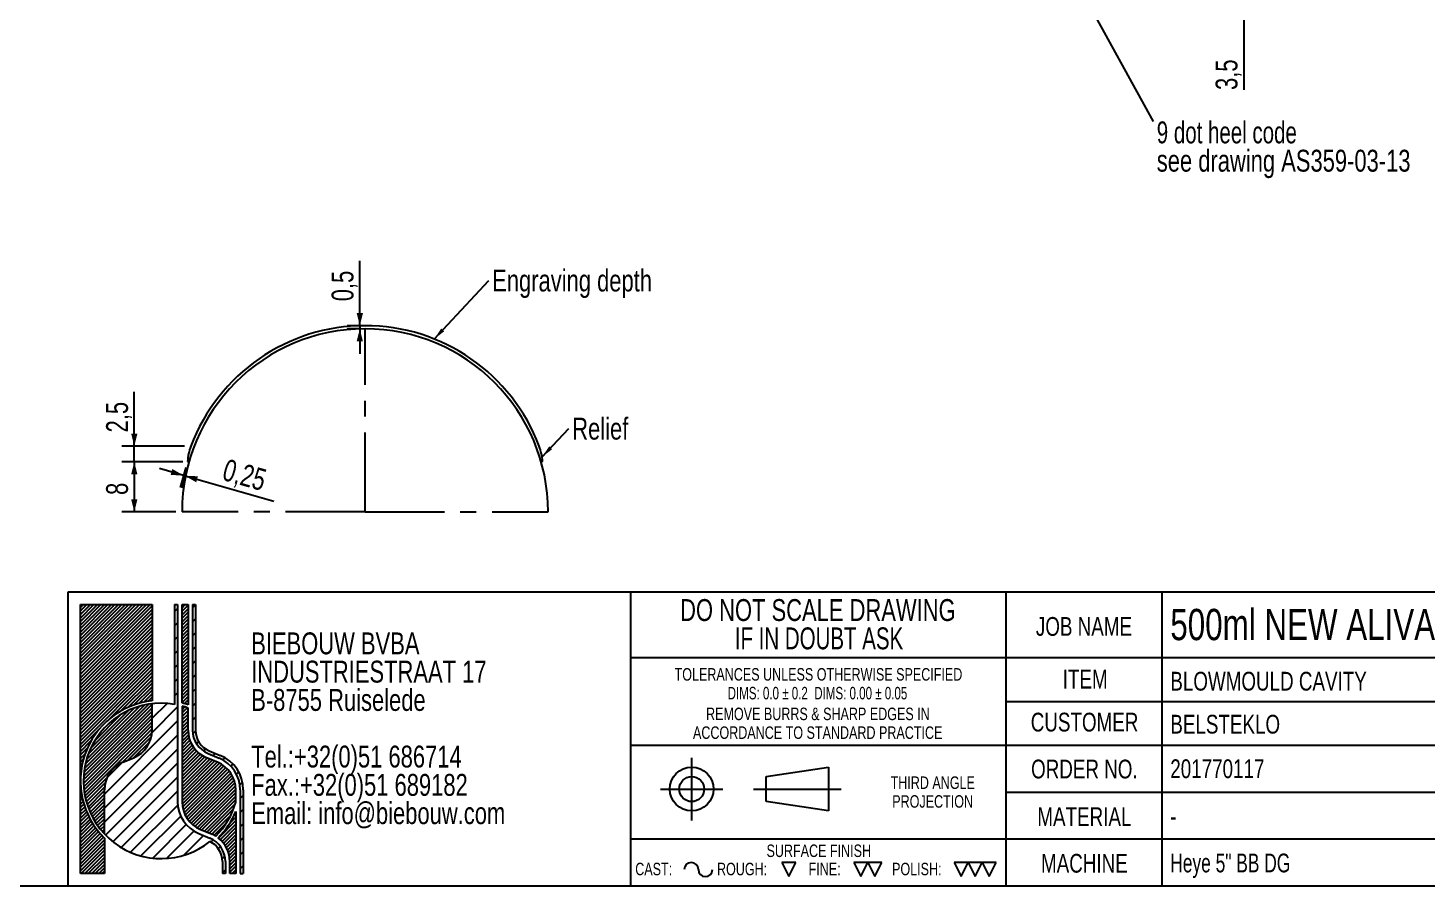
# Model space of a CAD drawing. Header units: millimetres. Extents: x -54 to 586, y 8 to 412.
# Drawn here: x 176.6 to 400.4, y 8 to 145.2 of the extents above; entities that cross this region are included whole.
import ezdxf

# ---------------------------------------------------------------- set-up
doc = ezdxf.new("R2010")
doc.units = ezdxf.units.MM
doc.linetypes.add('CENTERX2', pattern=[20.319999999999997, 12.7, -2.54, 2.54, -2.54])
for name, color, linetype in [('CENTERLINE', 4, 'CENTERX2'), ('DIMENSIONS', 2, 'Continuous'), ('HATCH', 3, 'Continuous'), ('TEXT', 2, 'Continuous')]:
    doc.layers.add(name, color=color, linetype=linetype)
doc.layers.add('OUTLINE', color=7, linetype='Continuous', lineweight=25)
doc.styles.add('SLDTEXTSTYLE0', font='TXT', dxfattribs={"width": 0.75})
doc.styles.add('SLDTEXTSTYLE1', font='TXT', dxfattribs={"width": 0.6911764705882353})
doc.styles.add('SLDTEXTSTYLE2', font='TXT', dxfattribs={"width": 0.7})
doc.styles.add('SLDTEXTSTYLE3', font='TXT', dxfattribs={"width": 0.6923076923076923})
doc.dimstyles.new('SLDDIMSTYLE0', dxfattribs={"dimtxt": 3.5, "dimasz": 2, "dimexe": 0, "dimexo": 0.0625, "dimgap": 0.875, "dimtad": 1, "dimrnd": 1e-09, "dimzin": 12, "dimdsep": 46, "dimtxsty": 'SLDTEXTSTYLE0', "dimsah": 1, "dimcen": 0.09, "dimadec": 0, "dimazin": 3, "dimtfac": 1, "dimtofl": 0, "dimtmove": 0, "dimatfit": 3, "dimfxl": 0, "dimfrac": 2, "dimtolj": 1, "dimtzin": 12, "dimarcsym": 0})
doc.dimstyles.new('SLDDIMSTYLE11', dxfattribs={"dimtxt": 0.18, "dimasz": 2, "dimexe": 0, "dimexo": 0.0625, "dimgap": 0, "dimtad": 0, "dimtih": 1, "dimtoh": 1, "dimdec": 0, "dimrnd": 1e-09, "dimzin": 0, "dimdsep": 46, "dimtxsty": 'Standard', "dimsah": 1, "dimcen": 0.09, "dimadec": 0, "dimazin": 0, "dimtfac": 2, "dimtdec": 0, "dimtofl": 0, "dimtmove": 0, "dimatfit": 3, "dimfxl": 0, "dimfrac": 2, "dimtolj": 1, "dimtzin": 0, "dimarcsym": 0})
doc.dimstyles.new('SLDDIMSTYLE20', dxfattribs={"dimtxt": 3.5, "dimasz": 2, "dimexe": 0, "dimexo": 0.0625, "dimgap": 0.875, "dimtad": 1, "dimrnd": 1e-09, "dimdsep": 46, "dimtxsty": 'SLDTEXTSTYLE0', "dimsah": 1, "dimcen": 0.09, "dimadec": 0, "dimazin": 2, "dimtfac": 1, "dimtmove": 0, "dimatfit": 0, "dimfxl": 0, "dimfrac": 2, "dimtolj": 1, "dimtzin": 12, "dimarcsym": 0})
doc.dimstyles.new('SLDDIMSTYLE6', dxfattribs={"dimtxt": 3.5, "dimasz": 2, "dimexe": 0, "dimexo": 0.0625, "dimgap": 0.875, "dimtad": 1, "dimrnd": 1e-09, "dimzin": 12, "dimdsep": 46, "dimtxsty": 'SLDTEXTSTYLE0', "dimsah": 1, "dimcen": 0.09, "dimadec": 0, "dimazin": 3, "dimtfac": 1, "dimtmove": 0, "dimatfit": 0, "dimfxl": 0, "dimfrac": 2, "dimtolj": 1, "dimtzin": 12, "dimarcsym": 0})
pattern_1 = [(45, (0, 0), (-0.280633003783411, 0.2806330037834111), [])]
pattern_2 = [(45.0000000000001, (0, 0), (-1.122532015133646, 1.122532015133642), [])]

# ---------------------------------------------------------------- blocks, each defined once
blk = doc.blocks.new('SW_NOTE_2')
at = {"layer": 'TEXT', "color": 0, "char_height": 3.5, "attachment_point": 1, "style": 'SLDTEXTSTYLE0'}
for s, insert in [('BIEBOUW BVBA', (0, 4.497652582159624)), ('INDUSTRIESTRAAT 17', (0, -0.02804194829763434)), ('B-8755 Ruiselede', (0, -4.553736478754892)), ('Tel.:+32(0)51 686714', (0, -13.60512553966941)), ('Fax.:+32(0)51 689182', (0, -18.13082007012667)), ('Email: info@biebouw.com', (0, -22.65651460058393))]:
    blk.add_mtext(s, dxfattribs=dict(at, insert=insert))
blk = doc.blocks.new('SW_NOTE_3')
at = {"layer": 'TEXT', "color": 0, "char_height": 2, "attachment_point": 2, "style": 'SLDTEXTSTYLE0'}
for s, insert in [('THIRD ANGLE', (8.343749999999982, 2.5700871898055)), ('PROJECTION', (8.329166397452347, -0.4299128362715322))]:
    blk.add_mtext(s, dxfattribs=dict(at, insert=insert))
blk = doc.blocks.new('SW_NOTE_4')
at = {"layer": 'TEXT', "color": 0, "char_height": 2, "attachment_point": 2, "style": 'SLDTEXTSTYLE0'}
for s, insert in [('REMOVE BURRS & SHARP EDGES IN', (21.78124999999998, 2.570087189805503)), ('ACCORDANCE TO STANDARD PRACTICE', (21.7472258657217, -0.4299128362715288))]:
    blk.add_mtext(s, dxfattribs=dict(at, insert=insert))
blk = doc.blocks.new('SW_NOTE_5')
at = {"layer": 'TEXT', "color": 0, "char_height": 2, "attachment_point": 2}
for s, insert, style in [('TOLERANCES UNLESS OTHERWISE SPECIFIED', (27.09375000000003, 2.570087189805503), 'SLDTEXTSTYLE0'), ('DIMS: 0.0 ± 0.2  DIMS: 0.00 ± 0.05', (26.93194648623465, -0.4299128362715288), 'SLDTEXTSTYLE1')]:
    blk.add_mtext(s, dxfattribs=dict(at, insert=insert, style=style))
blk = doc.blocks.new('SW_NOTE_6')
at = {"layer": 'TEXT', "color": 0, "char_height": 3.5, "attachment_point": 2}
for s, insert, style in [('DO NOT SCALE DRAWING', (28.71093749999998, 4.497652582159624), 'SLDTEXTSTYLE0'), ('IF IN DOUBT ASK', (28.89079850912096, -0.02804194829763434), 'SLDTEXTSTYLE2')]:
    blk.add_mtext(s, dxfattribs=dict(at, insert=insert, style=style))
blk = doc.blocks.new('_D_28')
at = {"layer": 'DIMENSIONS'}
for p, q in [((371.0886983751864, 153.3194934752413), (371.0886983751864, 157.3194934752413)), ((346.266595357279, 153.3194934752413), (373.0886983751864, 153.3194934752413)), ((371.0886983751864, 153.3194934752413), (371.0886983751864, 149.8194934752413)), ((363.5153199466929, 149.8194934752413), (373.0886983751864, 149.8194934752413)), ((371.0886983751864, 149.8194934752413), (371.0886983751864, 135.2970351798199))]:
    blk.add_line(p, q, dxfattribs=at)
for points in [[(371.0886983751864, 153.3194934752413), (371.5886983751864, 155.3194934752413), (370.5886983751864, 155.3194934752413)], [(371.0886983751864, 149.8194934752413), (370.5886983751864, 147.8194934752413), (371.5886983751864, 147.8194934752413)]]:
    blk.add_solid(points, dxfattribs=at)
at = {"layer": 'DIMENSIONS', "insert": (366.5769614606074, 135.2970351798199), "char_height": 3.5, "attachment_point": 1, "rotation": 90.00000000000041, "style": 'SLDTEXTSTYLE0'}
blk.add_mtext('3,5', dxfattribs=at)
blk = doc.blocks.new('SW_NOTE_7')
at = {"layer": 'TEXT', "color": 0, "char_height": 3.5, "attachment_point": 1}
for s, insert, style in [('9 dot heel code', (0.5681128024473403, 0.000648333279118507), 'SLDTEXTSTYLE2'), ('see drawing AS359-03-13', (0.5681128024473403, -4.52504619717814), 'SLDTEXTSTYLE0')]:
    blk.add_mtext(s, dxfattribs=dict(at, insert=insert, style=style))
blk = doc.blocks.new('_D_47')
at = {"layer": 'DIMENSIONS'}
for p, q in [((229.6813759359572, 97.60636290802974), (229.6813759359572, 107.9777133849939)), ((229.5186077748996, 97.60636290802974), (227.6813759359572, 97.60636290802974)), ((229.5186077748996, 97.10636290802974), (227.6813759359572, 97.10636290802974)), ((229.6813759359572, 97.60636290802974), (229.6813759359572, 97.10636290802974)), ((229.6813759359572, 97.10636290802974), (229.6813759359572, 93.10636290802974))]:
    blk.add_line(p, q, dxfattribs=at)
for points in [[(229.6813759359572, 97.60636290802974), (230.1813759359572, 99.60636290802974), (229.1813759359572, 99.60636290802974)], [(229.6813759359572, 97.10636290802974), (229.1813759359572, 95.10636290802974), (230.1813759359572, 95.10636290802974)]]:
    blk.add_solid(points, dxfattribs=at)
at = {"layer": 'DIMENSIONS', "insert": (225.1696390213783, 101.5124357504328), "char_height": 3.5, "attachment_point": 1, "rotation": 90.00000000000041, "style": 'SLDTEXTSTYLE0'}
blk.add_mtext('0,5', dxfattribs=at)
blk = doc.blocks.new('_D_48')
at = {"layer": 'DIMENSIONS'}
for p, q in [((201.357119787074, 75.83061516884395), (191.6079805493931, 75.83061516884395)), ((193.6079805493931, 75.83061516884395), (193.6079805493931, 67.83061516884395)), ((200.2428600357137, 67.83061516884395), (191.6079805493931, 67.83061516884395))]:
    blk.add_line(p, q, dxfattribs=at)
for points in [[(193.6079805493931, 75.83061516884395), (193.1079805493931, 73.83061516884395), (194.1079805493931, 73.83061516884395)], [(193.6079805493931, 67.83061516884395), (194.1079805493931, 69.83061516884395), (193.1079805493931, 69.83061516884395)]]:
    blk.add_solid(points, dxfattribs=at)
at = {"layer": 'DIMENSIONS', "insert": (189.0962436348142, 70.53755957208246), "char_height": 3.5, "attachment_point": 1, "rotation": 90.00000000000041, "style": 'SLDTEXTSTYLE0'}
blk.add_mtext('8', dxfattribs=at)
blk = doc.blocks.new('_D_49')
at = {"layer": 'DIMENSIONS'}
for p, q in [((193.6079805493929, 78.33061516884395), (193.6079805493929, 87.00292410280245)), ((201.6556367662719, 78.33061516884395), (191.6079805493929, 78.33061516884395)), ((193.6079805493929, 75.83061516884395), (193.6079805493929, 78.33061516884395)), ((201.357119787074, 75.83061516884395), (191.6079805493929, 75.83061516884395)), ((193.6079805493929, 75.83061516884395), (193.6079805493929, 71.83061516884393))]:
    blk.add_line(p, q, dxfattribs=at)
for points in [[(193.6079805493929, 78.33061516884395), (194.1079805493929, 80.33061516884395), (193.1079805493929, 80.33061516884395)], [(193.6079805493929, 75.83061516884395), (193.1079805493929, 73.83061516884395), (194.1079805493929, 73.83061516884395)]]:
    blk.add_solid(points, dxfattribs=at)
at = {"layer": 'DIMENSIONS', "insert": (189.0962436348141, 80.53764646824143), "char_height": 3.5, "attachment_point": 1, "rotation": 90, "style": 'SLDTEXTSTYLE0'}
blk.add_mtext('2,5', dxfattribs=at)
blk = doc.blocks.new('_D_50')
at = {"layer": 'DIMENSIONS'}
for p, q in [((201.4803403456546, 73.65905557225584), (197.6325837330874, 74.752110488738)), ((201.843371269668, 74.93699194798228), (200.9338128874135, 71.73517726597227)), ((202.0838560579535, 74.86867601570216), (201.1742976756989, 71.66686133369214)), ((201.4803403456546, 73.65905557225584), (201.72082513394, 73.59073963997571)), ((201.72082513394, 73.59073963997571), (215.912471908056, 69.55923483305496))]:
    blk.add_line(p, q, dxfattribs=at)
for points in [[(201.4803403456546, 73.65905557225584), (199.6930939039313, 74.68655260706781), (199.4198301748108, 73.72461345392601)], [(201.72082513394, 73.59073963997571), (203.5080715756633, 72.56324260516374), (203.7813353047838, 73.52518175830554)]]:
    blk.add_solid(points, dxfattribs=at)
at = {"layer": 'DIMENSIONS', "insert": (208.4384804341317, 76.37266754836982), "char_height": 3.5, "attachment_point": 1, "rotation": 344.1414295577694, "style": 'SLDTEXTSTYLE0'}
blk.add_mtext('0,25', dxfattribs=at)
blk = doc.blocks.new('SW_NOTE_8')
at = {"layer": 'TEXT', "color": 0, "insert": (0.5100992735186938, 1.731404057210978), "char_height": 3.5, "attachment_point": 1, "style": 'SLDTEXTSTYLE0'}
blk.add_mtext('Engraving depth', dxfattribs=at)
blk = doc.blocks.new('SW_NOTE_9')
at = {"layer": 'TEXT', "color": 0, "insert": (0.5499524038872772, 1.716805138636909), "char_height": 3.5, "attachment_point": 1, "style": 'SLDTEXTSTYLE0'}
blk.add_mtext('Relief', dxfattribs=at)

msp = doc.modelspace()

# ---------------------------------------------------------------- hatches: boundary and pattern name
at = {"layer": 'HATCH'}
h = msp.add_hatch(dxfattribs=at)
h.set_pattern_fill('ANSI31', color=256, scale=0.125, style=0)
h.set_pattern_definition(pattern_1)
edge = h.paths.add_edge_path(flags=0)
edge.add_arc((197.8999999999999, 24.81111111111201), 12.89999999999979, 96.3793702084426, 180, ccw=False)
edge.add_line((196.4666666666665, 37.63123418211034), (196.4666666666665, 53.00000000000038))
edge.add_line((196.4666666666665, 53.00000000000038), (184.9999999999998, 53.00000000000038))
edge.add_line((184.9999999999998, 53.00000000000038), (184.9999999999998, 24.81111111111201))
h = msp.add_hatch(dxfattribs=at)
h.set_pattern_fill('LINE', color=256, scale=0.5, angle=45.0000000000001, style=0)
h.set_pattern_definition(pattern_2)
edge = h.paths.add_edge_path(flags=0)
edge.add_line((200.0499999999998, 53.00000000000038), (200.0499999999998, 37.04586100386642))
edge.add_arc((197.8999999999999, 24.81111111111201), 12.42222222222082, 80.03323369975537, 96.62580956482374)
edge.add_line((196.4666666666665, 37.15036394480542), (196.4666666666665, 32.93333333333326))
edge.add_arc((191.6888888888885, 32.93333333333326), 4.777777777777992, 292.61986494804023, 360, ccw=False)
edge.add_line((193.5264957264954, 28.52307692307666), (191.7623931623932, 27.78803418803433))
edge.add_arc((193.6000000000002, 23.37777777777772), 4.77777777777777, 112.6198649480405, 180)
edge.add_line((188.8222222222226, 23.37777777777772), (188.8222222222226, 16.3313967553349))
edge.add_arc((197.8999999999999, 24.81111111111201), 12.42222222222082, 223.049079800242, 308.804006026696)
edge.add_arc((204.1111111111113, 11.91111111111098), 3.583333333333258, -7.958078640513122e-13, 63.95466943930131, ccw=False)
edge.add_line((207.6944444444446, 11.91111111111098), (207.6944444444446, 10.00000000000023))
edge.add_line((207.6944444444446, 10.00000000000023), (208.1722222222219, 10.00000000000023))
edge.add_line((208.1722222222219, 10.00000000000023), (208.1722222222219, 11.91111111111098))
edge.add_arc((204.1111111111113, 11.91111111111098), 4.061111111110831, 0, 67.38013505196817)
edge.add_line((205.6730769230765, 15.6598290598291), (203.9089743589739, 16.39487179487187))
edge.add_arc((206.022222222222, 21.46666666666652), 5.494444444444417, 179.9999999999946, 247.3801350519557, ccw=False)
edge.add_line((200.5277777777776, 21.46666666666697), (200.5277777777776, 53.00000000000038))
edge.add_line((200.5277777777776, 53.00000000000038), (200.0499999999998, 53.00000000000038))
h = msp.add_hatch(dxfattribs=at)
h.set_pattern_fill('ANSI31', color=256, scale=0.125, style=0)
h.set_pattern_definition(pattern_1)
edge = h.paths.add_edge_path(flags=0)
edge.add_arc((197.8999999999999, 24.81111111111201), 12.89999999999925, 70.52877936550652, 74.97388624088018, ccw=False)
edge.add_line((202.2000000000001, 36.97334774751981), (202.2000000000001, 53.00000000000038))
edge.add_line((202.2000000000001, 53.00000000000038), (201.2444444444441, 53.00000000000038))
edge.add_line((201.2444444444441, 53.00000000000038), (201.2444444444441, 37.27003126327632))
h = msp.add_hatch(dxfattribs=at)
h.set_pattern_fill('LINE', color=256, scale=0.5, angle=45.0000000000001, style=0)
h.set_pattern_definition(pattern_2)
edge = h.paths.add_edge_path(flags=0)
edge.add_line((211.0388888888883, 10.00000000000023), (211.0388888888883, 23.37777777777772))
edge.add_arc((205.066666666666, 23.37777777777772), 5.972222222222335, 0, 67.38013505196155)
edge.add_line((207.3636752136744, 28.89059829059849), (205.5995726495722, 29.62564102564125))
edge.add_arc((206.9777777777772, 32.93333333333326), 3.583333333332913, 180, 247.3801350519601, ccw=False)
edge.add_line((203.3944444444444, 32.93333333333326), (203.3944444444444, 53.00000000000038))
edge.add_line((203.3944444444444, 53.00000000000038), (202.9166666666661, 53.00000000000038))
edge.add_line((202.9166666666661, 53.00000000000038), (202.9166666666661, 32.93333333333326))
edge.add_arc((206.9777777777772, 32.93333333333326), 4.061111111111019, 180, 247.3801350519551)
edge.add_line((205.4158119658111, 29.18461538461558), (207.1799145299137, 28.44957264957281))
edge.add_arc((205.066666666666, 23.37777777777772), 5.494444444444536, -7.958078640513122e-13, 67.38013505196102, ccw=False)
edge.add_line((210.5611111111105, 23.37777777777772), (210.5611111111105, 10.00000000000023))
edge.add_line((210.5611111111105, 10.00000000000023), (211.0388888888883, 10.00000000000023))
h = msp.add_hatch(dxfattribs=at)
h.set_pattern_fill('ANSI31', color=256, scale=0.125, style=0)
h.set_pattern_definition(pattern_1)
edge = h.paths.add_edge_path(flags=0)
edge.add_line((196.4666666666665, 32.93333333333326), (196.4666666666665, 37.15036394480542))
edge.add_arc((197.8999999999999, 24.81111111111201), 12.42222222222082, 96.62580956482374, 223.049079800242)
edge.add_line((188.8222222222226, 16.3313967553349), (188.8222222222226, 23.37777777777772))
edge.add_arc((193.6000000000002, 23.37777777777772), 4.77777777777777, 112.61986494803969, 180, ccw=False)
edge.add_line((191.7623931623932, 27.78803418803433), (193.5264957264954, 28.52307692307666))
edge.add_arc((191.6888888888885, 32.93333333333326), 4.777777777777992, 292.619864948041, 360.0000000000008)
h = msp.add_hatch(dxfattribs=at)
h.set_pattern_fill('ANSI31', color=256, scale=0.125, style=0)
h.set_pattern_definition(pattern_1)
edge = h.paths.add_edge_path(flags=0)
edge.add_line((202.2000000000001, 32.93333333333326), (202.2000000000001, 36.46536376575504))
edge.add_arc((197.8999999999999, 24.81111111111201), 12.42222222222142, 69.74775325781039, 74.38150172435162)
edge.add_line((201.2444444444441, 36.77465140219116), (201.2444444444441, 21.46666666666697))
edge.add_arc((206.022222222222, 21.46666666666652), 4.777777777777787, 179.9999999999947, 247.3801350519586)
edge.add_line((204.1846153846151, 17.05641025641036), (205.9487179487182, 16.32136752136758))
edge.add_arc((204.1111111111113, 11.91111111111098), 4.777777777778035, 58.20753195096859, 67.38013505195858, ccw=False)
edge.add_arc((197.8999999999999, 24.81111111111201), 12.42222222222245, 314.6385798455304, 344.0576313943708)
edge.add_line((209.8444444444444, 21.39909530636341), (209.8444444444444, 23.37777777777772))
edge.add_arc((205.066666666666, 23.37777777777772), 4.777777777778299, 0, 67.38013505195484)
edge.add_line((206.9042735042734, 27.78803418803434), (205.1401709401707, 28.52307692307667))
edge.add_arc((206.9777777777772, 32.93333333333326), 4.777777777777462, 180, 247.3801350519645, ccw=False)
h = msp.add_hatch(dxfattribs=at)
h.set_pattern_fill('ANSI31', color=256, scale=0.125, style=0)
h.set_pattern_definition(pattern_1)
edge = h.paths.add_edge_path(flags=0)
edge.add_arc((197.8999999999999, 24.81111111111201), 12.89999999999979, 180, 225.2750868450694, ccw=False)
edge.add_line((184.9999999999998, 24.81111111111201), (184.9999999999998, 10.00000000000023))
edge.add_line((184.9999999999998, 10.00000000000023), (188.8222222222226, 10.00000000000023))
edge.add_line((188.8222222222226, 10.00000000000023), (188.8222222222226, 15.64574419989162))
h = msp.add_hatch(dxfattribs=at)
h.set_pattern_fill('ANSI31', color=256, scale=0.125, style=0)
h.set_pattern_definition(pattern_1)
edge = h.paths.add_edge_path(flags=0)
edge.add_arc((197.8999999999999, 24.81111111111201), 12.90000000000028, 315.0375474160753, 337.8083934337228, ccw=False)
edge.add_arc((204.1111111111113, 11.91111111111098), 4.777777777777471, -7.958078640513122e-13, 52.37874481333131, ccw=False)
edge.add_line((208.8888888888884, 11.91111111111098), (208.8888888888884, 10.00000000000023))
edge.add_line((208.8888888888884, 10.00000000000023), (209.8444444444444, 10.00000000000023))
edge.add_line((209.8444444444444, 10.00000000000023), (209.8444444444444, 19.93871468701114))

# ---------------------------------------------------------------- linework, layer by layer
at = {"layer": 'CENTERLINE'}
for q in [(230.5186077748996, 97.10636290802974), (201.2428600357138, 67.83061516884395), (259.7943555140853, 67.83061516884395)]:
    msp.add_line((230.5186077748996, 67.83061516884395), q, dxfattribs=at)
at = {"layer": 'OUTLINE'}
for p, q in [((202.1166349987886, 75.89893110112408), (202.3571197870741, 75.83061516884395)), ((258.9205805510105, 75.89893110112406), (258.6800957627251, 75.83061516884395)), ((586, 55.00000000000016), (183, 55.00000000000016)), ((183, 55.00000000000016), (183, 8.000000000000007)), ((273.0000000000002, 55.00000000000016), (273.0000000000002, 8.000000000000451)), ((332.9999999999998, 55.00000000000016), (332.9999999999998, 8.000000000000451)), ((357.9999999999993, 55.00000000000016), (357.9999999999993, 8.000000000000451)), ((185.0000000000014, 53.00000000000207), (196.4666666666665, 53.00000000000038)), ((185.0000000000014, 10.00000000000192), (185.0000000000014, 53.00000000000207)), ((196.4666666666665, 53.00000000000038), (196.4666666666665, 37.63123418211034)), ((200.0499999999997, 52.99999999999772), (200.527777777777, 52.99999999999772)), ((200.0499999999997, 52.99999999999772), (200.0499999999998, 37.04586100386642)), ((200.527777777777, 52.99999999999772), (200.5277777777776, 21.46666666666697)), ((201.2444444444441, 53.00000000000038), (202.2000000000001, 53.00000000000038)), ((201.2444444444441, 37.27003126327632), (201.2444444444441, 53.00000000000038)), ((202.2000000000001, 53.00000000000038), (202.2000000000001, 36.97334774751981)), ((202.9166666666661, 53.00000000000038), (203.3944444444444, 53.00000000000038)), ((202.9166666666661, 53.00000000000038), (202.9166666666661, 32.93333333333326)), ((203.3944444444444, 53.00000000000038), (203.3944444444444, 32.93333333333326)), ((332.9999999999998, 44.50000000000021), (273.0000000000002, 44.50000000000021)), ((485.9999999999999, 44.50000000000021), (332.9999999999998, 44.50000000000021)), ((196.4666666666666, 32.93333333333104), (196.4666666666666, 37.1503639448032)), ((201.2444444444441, 36.77465140219116), (201.2444444444441, 21.46666666666697)), ((202.2000000000001, 32.93333333333326), (202.2000000000001, 36.46536376575504)), ((332.9999999999998, 37.49999999999964), (485.9999999999999, 37.49999999999964)), ((205.4158119658111, 29.18461538461559), (207.1799145299137, 28.44957264957282)), ((205.5995726495722, 29.62564102564125), (207.3636752136744, 28.89059829059848)), ((273.0000000000002, 30.49999999999997), (586, 30.49999999999997)), ((191.7623931623932, 27.78803418803433), (193.5264957264954, 28.52307692307665)), ((206.9042735042734, 27.78803418803433), (205.1401709401707, 28.52307692307665)), ((282.7756903829634, 18.50000000000041), (282.7756903829634, 28.50000000000019)), ((294.6745526674716, 25.50000000000008), (304.6745526674718, 27.00000000000014)), ((304.6745526674718, 27.00000000000014), (304.6745526674718, 20.00000000000002)), ((294.6745526674716, 21.50000000000007), (294.6745526674716, 25.50000000000008)), ((188.8222222222226, 16.3313967553349), (188.8222222222226, 23.37777777777772)), ((209.8444444444444, 21.39909530636341), (209.8444444444444, 23.37777777777772)), ((210.5611111111105, 23.37777777777772), (210.5611111111105, 10.00000000000023)), ((211.0388888888883, 23.37777777777772), (211.0388888888883, 10.00000000000023)), ((277.775690382963, 23.5000000000003), (287.7756903829633, 23.5000000000003)), ((292.6745526674713, 23.5000000000003), (306.6745526674716, 23.5000000000003)), ((332.9999999999998, 23.00000000000058), (485.9999999999999, 23.00000000000058)), ((304.6745526674718, 20.00000000000002), (294.6745526674716, 21.50000000000007)), ((209.8444444444444, 19.93871468701114), (209.8444444444443, 9.999999999997803)), ((203.9089743589758, 16.39487179487036), (205.6730769230784, 15.65982905982759)), ((204.1846153846178, 17.05641025640913), (205.9487179487203, 16.32136752136642)), ((188.8222222222226, 15.64574419989162), (188.8222222222226, 10.00000000000023)), ((485.9999999999999, 15.50000000000029), (273.0000000000002, 15.50000000000029)), ((207.6944444444466, 11.91111111110882), (207.6944444444466, 9.999999999998064)), ((208.1722222222242, 11.91111111110882), (208.1722222222242, 9.999999999998064)), ((208.888888888891, 9.999999999998066), (208.888888888891, 11.91111111110882)), ((299.4186458063629, 11.75000000000015), (297.1686458063633, 11.75000000000015)), ((297.1686458063633, 11.75000000000015), (298.2936458063638, 9.500000000000064)), ((298.2936458063638, 9.500000000000064), (299.4186458063629, 11.75000000000015)), ((310.9316093288405, 11.75000000000015), (308.6816093288408, 11.75000000000015)), ((308.6816093288408, 11.75000000000015), (309.8066093288413, 9.500000000000064)), ((309.8066093288413, 9.500000000000064), (310.9316093288405, 11.75000000000015)), ((313.181609328841, 11.75000000000015), (310.9316093288405, 11.75000000000015)), ((310.9316093288405, 11.75000000000015), (312.0566093288409, 9.500000000000064)), ((312.0566093288409, 9.500000000000064), (313.181609328841, 11.75000000000015)), ((326.9999999999996, 11.75000000000015), (324.75, 11.75000000000015)), ((324.75, 11.75000000000015), (325.875, 9.500000000000064)), ((325.875, 9.500000000000064), (326.9999999999996, 11.75000000000015)), ((329.2499999999997, 11.75000000000015), (326.9999999999996, 11.75000000000015)), ((326.9999999999996, 11.75000000000015), (328.1249999999997, 9.500000000000064)), ((328.1249999999997, 9.500000000000064), (329.2499999999997, 11.75000000000015)), ((331.4999999999998, 11.75000000000015), (329.2499999999997, 11.75000000000015)), ((329.2499999999997, 11.75000000000015), (330.3749999999998, 9.500000000000064)), ((330.3749999999998, 9.500000000000064), (331.4999999999998, 11.75000000000015)), ((188.8222222222226, 10.00000000000023), (185.0000000000014, 10.00000000000192)), ((208.1722222222242, 9.999999999998064), (207.6944444444466, 9.999999999998064)), ((209.8444444444443, 9.999999999997803), (208.888888888891, 9.999999999998066)), ((210.5611111111105, 10.00000000000023), (211.0388888888883, 10.00000000000023)), ((586, 8.000000000000007), (8.000000000000007, 8.000000000000007))]:
    msp.add_line(p, q, dxfattribs=at)
for radius in [3.500000000000284, 1.999999999999773]:
    msp.add_circle((282.7756903829634, 23.5000000000003), radius, dxfattribs=at)
for centre, radius, start, end in [((230.5186077748996, 67.83061516884395), 29.27574773918579, 0, 180), ((230.5186077748996, 67.83061516884395), 29.7757477391858, 20.64862847142928, 159.3513715285707), ((210.8752926826506, 75.23308522147222), 8.78393050738246, 159.3513715285711, 175.6526535646612), ((250.1619228671485, 75.23308522147222), 8.783930507382486, 4.347346435338733, 20.64862847142878), ((197.8999999999999, 24.81111111111201), 12.90000000000003, 96.37937020844342, 225.2750868450703), ((197.8999999999999, 24.81111111111201), 12.4222222222215, 80.03323369975537, 308.804006026696), ((197.8999999999999, 24.81111111111201), 12.8999999999993, 70.52877936550735, 74.97388624088094), ((197.8999999999999, 24.81111111111201), 12.42222222222159, 69.74775325781039, 74.38150172435162), ((191.6888888888885, 32.93333333333326), 4.777777777778084, 292.619864948041, 359.9999999999742), ((206.9777777777772, 32.93333333333326), 4.777777777777819, 180, 247.3801350519653), ((206.9777777777772, 32.93333333333326), 4.061111111111046, 180, 247.3801350519551), ((206.9777777777772, 32.93333333333326), 3.583333333332998, 180, 247.3801350519609), ((193.6000000000002, 23.37777777777772), 4.777777777777994, 112.6198649480405, 180), ((205.066666666666, 23.37777777777772), 4.777777777778425, 0, 67.38013505195477), ((205.066666666666, 23.37777777777772), 5.4944444444446, 0, 67.38013505196184), ((205.066666666666, 23.37777777777772), 5.972222222222405, 0, 67.38013505196152), ((206.022222222222, 21.46666666666652), 5.494444444445012, 179.9999999999954, 247.3801350519811), ((206.022222222222, 21.46666666666652), 4.77777777777797, 179.9999999999947, 247.3801350519938), ((197.8999999999999, 24.81111111111201), 12.42222222222249, 314.6385798455306, 344.0576313943708), ((197.8999999999999, 24.81111111111201), 12.90000000000048, 315.0375474160778, 337.8083934337236), ((204.1111111111134, 11.91111111110964), 4.777777777778155, 58.20753195099907, 67.3801350519603), ((204.1111111111134, 11.91111111110964), 4.777777777777651, 359.999999999991, 52.37874481336162), ((204.1111111111134, 11.91111111110964), 4.061111111110837, 359.9999999999893, 67.38013505196913), ((204.1111111111134, 11.91111111110964), 3.583333333333552, 359.9999999999877, 63.95466943934127), ((282.7083627971968, 10.62500000000011), 1.125000000000057, 0, 180), ((284.9583627971965, 10.62500000000011), 1.125, 180, 0)]:
    msp.add_arc(centre, radius, start, end, dxfattribs=at)

# ---------------------------------------------------------------- block references
at = {"layer": 'TEXT'}
for name, p in [('SW_NOTE_7', (356.6005917159763, 130.2620456466607)), ('SW_NOTE_8', (250.3453085376162, 104.8434065393899)), ('SW_NOTE_9', (263.1094674556213, 81.17476748613545)), ('SW_NOTE_6', (274.2468611209744, 49.38226448464811)), ('SW_NOTE_2', (212.3116075914335, 44.05647200903432)), ('SW_NOTE_5', (275.9558864741677, 40.2751219668955)), ('SW_NOTE_4', (281.1794997065419, 33.95369339546703)), ('SW_NOTE_3', (312.9888554330497, 22.95369339546702))]:
    msp.add_blockref(name, p, dxfattribs=at)

# ---------------------------------------------------------------- texts
for s, insert, char_height, attachment_point, style in [('500ml NEW ALIVARIA', (359.3356476726977, 52.31634408613475), 5, 1, 'SLDTEXTSTYLE0'), ('JOB NAME', (345.5194316118112, 51.01096898359116), 3, 2, 'SLDTEXTSTYLE0'), ('ITEM', (345.718389587765, 42.58459331334974), 3, 2, 'SLDTEXTSTYLE0'), ('BLOWMOULD CAVITY', (359.3356476726979, 42.25125969254814), 3, 1, 'SLDTEXTSTYLE0'), ('CUSTOMER', (345.6152642204514, 35.70857547238037), 3, 2, 'SLDTEXTSTYLE0'), ('BELSTEKLO', (359.3356476726979, 35.3752418515788), 3, 1, 'SLDTEXTSTYLE0'), ('ORDER NO.', (345.5840147941461, 28.20788783192401), 3, 2, 'SLDTEXTSTYLE0'), ('201770117', (359.3285701968924, 28.25372100978862), 3, 1, 'SLDTEXTSTYLE0'), ('MATERIAL', (345.5913061409345, 20.58667235633876), 3, 2, 'SLDTEXTSTYLE0'), ('-', (359.3285701968923, 20.64457796881101), 3, 1, 'SLDTEXTSTYLE0'), ('SURFACE FINISH', (303.1010282843463, 14.63616514665308), 2, 2, 'SLDTEXTSTYLE0'), ('CAST:', (273.7414478156986, 11.71938222873777), 2, 1, 'SLDTEXTSTYLE0'), ('ROUGH:', (286.8177506495296, 11.71938222873777), 2, 1, 'SLDTEXTSTYLE0'), ('FINE:', (301.472204460089, 11.71938222873777), 2, 1, 'SLDTEXTSTYLE0'), ('POLISH:', (314.8244601770984, 11.71938222873777), 2, 1, 'SLDTEXTSTYLE0'), ('MACHINE', (345.5892237036576, 13.13695942547277), 3, 2, 'SLDTEXTSTYLE0'), ('Heye 5" BB DG', (359.3285701968923, 13.18279260333732), 3, 1, 'SLDTEXTSTYLE3')]:
    msp.add_mtext(s, dxfattribs=dict(at, insert=insert, char_height=char_height, attachment_point=attachment_point, style=style))

# ---------------------------------------------------------------- dimensions: what is measured, and where the dimension line sits
at = {"layer": 'DIMENSIONS'}
for base, p1, p2, angle, dimstyle, picture, middle in [((371.0886983751864, 149.8194934752413), (345.266595357279, 153.3194934752413), (362.5153199466929, 149.8194934752413), 90.0000000000002, 'SLDDIMSTYLE6', '_D_28', (371.0886983751864, 138.5296739971004)), ((229.6813759359572, 97.10636290802974), (230.5186077748996, 97.60636290802974), (230.5186077748996, 97.10636290802974), 90.0000000000002, 'SLDDIMSTYLE20', '_D_47', (229.6813759359572, 104.7450745677134)), ((193.6079805493929, 78.33061516884395), (202.357119787074, 75.83061516884395), (202.6556367662719, 78.33061516884395), 90.0000000000002, 'SLDDIMSTYLE6', '_D_49', (193.6079805493929, 83.77028528552198)), ((201.72082513394, 73.59073963997572), (202.1166349987886, 75.89893110112408), (202.357119787074, 75.83061516884395), 344.14142955776646, 'SLDDIMSTYLE20', '_D_50', (211.5590291440496, 70.79594299730815)), ((193.607980549393, 67.83061516884395), (202.357119787074, 75.83061516884395), (201.2428600357137, 67.83061516884395), 90.0000000000002, 'SLDDIMSTYLE0', '_D_48', (193.607980549393, 71.83061516884395))]:
    dim = msp.add_linear_dim(base=base, p1=p1, p2=p2, angle=angle, dimstyle=dimstyle, dxfattribs=at)
    dim.commit()
    dim.dimension.update_dxf_attribs({"geometry": picture, "text_midpoint": middle, "dimtype": 160})

# ---------------------------------------------------------------- leaders
at = {"layer": 'TEXT'}
for points in [[(343.997687909385, 153.1283896769577), (356.6005917159763, 130.2620456466607)], [(241.5835304844142, 95.47410696818244), (250.3453085376162, 104.8434065393899)], [(258.8375181578635, 76.60839664447747), (263.1094674556213, 81.17476748613545)]]:
    msp.add_leader(points, dimstyle='SLDDIMSTYLE11', dxfattribs=at)

doc.saveas('drawing.dxf')
